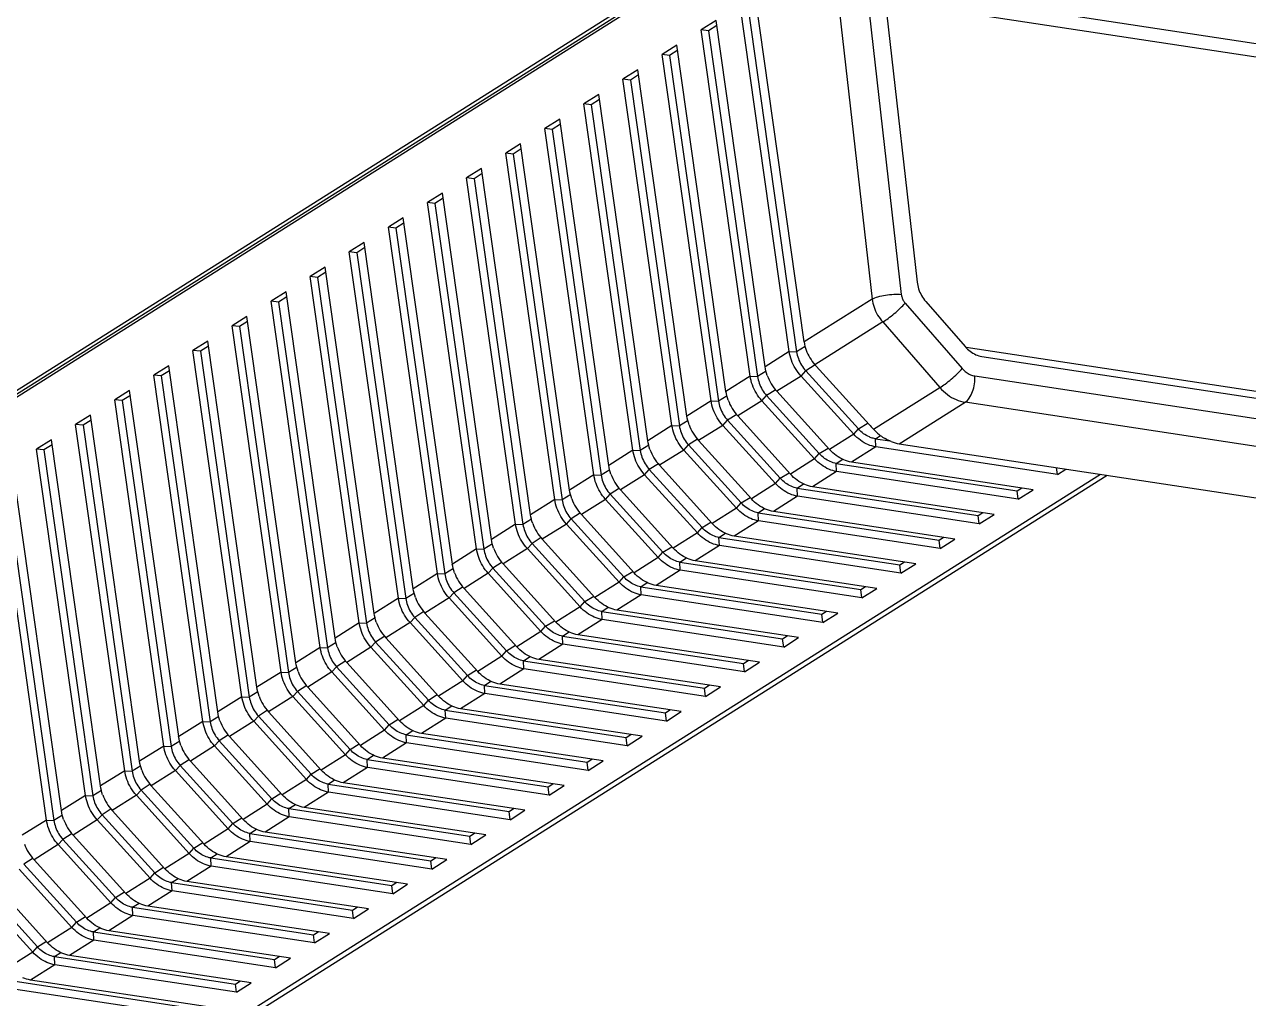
# Model space of a CAD drawing. Header units: millimetres. Extents: x 14276 to 15242, y -9916 to -8542.
# Drawn here: x 14826.6 to 14913.2, y -9671.2 to -9602.3 of the extents above; entities that cross this region are included whole.
import ezdxf

# ---------------------------------------------------------------- set-up
doc = ezdxf.new("R2010")
doc.units = ezdxf.units.MM

# ---------------------------------------------------------------- blocks, each defined once
blk = doc.blocks.new('u9')
at = {"color": 7, "linetype": 'Continuous'}
for p, q in [((-52.799, 458.685), (-143.98, 401.167)), ((-51.587, 459.072), (-143.498, 401.094)), ((-79.583, 439.503), (-66.731, 437.553)), ((-80.637, 438.838), (-67.785, 436.888)), ((-66.702, 436.978), (-79.511, 438.921)), ((-82.35, 437.758), (-83.404, 437.093)), ((-82.35, 437.758), (-82.278, 437.176)), ((-82.35, 437.758), (-69.498, 435.808)), ((-83.404, 437.093), (-70.552, 435.143)), ((-82.278, 437.176), (-82.602, 436.971)), ((-69.469, 435.232), (-82.278, 437.176)), ((-69.498, 435.808), (-67.785, 436.888)), ((-85.117, 436.013), (-86.171, 435.348)), ((-85.117, 436.013), (-85.045, 435.431)), ((-85.117, 436.013), (-72.264, 434.062)), ((-69.498, 435.808), (-69.469, 435.232)), ((-67.941, 434.912), (-66.228, 435.992)), ((-86.171, 435.348), (-73.318, 433.397)), ((-85.045, 435.431), (-85.369, 435.226)), ((-72.236, 433.487), (-85.045, 435.431)), ((-72.264, 434.062), (-70.552, 435.143)), ((-69.469, 435.232), (-69.93, 434.941)), ((-67.941, 434.912), (-68.271, 434.543)), ((-67.941, 434.912), (-64.21, 430.795)), ((-87.884, 434.267), (-88.938, 433.602)), ((-87.884, 434.267), (-75.031, 432.317)), ((-87.884, 434.267), (-87.812, 433.685)), ((-72.264, 434.062), (-72.236, 433.487)), ((-70.707, 433.166), (-68.995, 434.247)), ((-68.995, 434.247), (-65.264, 430.13)), ((-68.271, 434.543), (-68.902, 434.145)), ((-68.271, 434.543), (-64.54, 430.426)), ((-88.938, 433.602), (-76.085, 431.652)), ((-87.812, 433.685), (-88.136, 433.481)), ((-75.002, 431.742), (-87.812, 433.685)), ((-75.031, 432.317), (-73.318, 433.397)), ((-72.236, 433.487), (-72.697, 433.196)), ((-70.707, 433.166), (-71.038, 432.798)), ((-70.707, 433.166), (-66.976, 429.049)), ((-90.65, 432.522), (-91.705, 431.857)), ((-90.65, 432.522), (-77.798, 430.572)), ((-90.65, 432.522), (-90.578, 431.94)), ((-75.031, 432.317), (-75.002, 431.742)), ((-73.474, 431.421), (-71.762, 432.501)), ((-71.762, 432.501), (-68.031, 428.384)), ((-71.038, 432.798), (-71.669, 432.4)), ((-71.038, 432.798), (-67.307, 428.681)), ((-91.705, 431.857), (-78.852, 429.907)), ((-90.578, 431.94), (-90.903, 431.735)), ((-77.769, 429.996), (-90.578, 431.94)), ((-77.798, 430.572), (-76.085, 431.652)), ((-75.002, 431.742), (-75.464, 431.451)), ((-73.474, 431.421), (-73.805, 431.052)), ((-73.474, 431.421), (-69.743, 427.304)), ((-93.417, 430.777), (-94.471, 430.112)), ((-93.417, 430.777), (-80.565, 428.826)), ((-93.417, 430.777), (-93.345, 430.195)), ((-77.798, 430.572), (-77.769, 429.996)), ((-76.241, 429.676), (-74.528, 430.756)), ((-74.528, 430.756), (-70.797, 426.639)), ((-73.805, 431.052), (-74.436, 430.654)), ((-73.805, 431.052), (-70.074, 426.935)), ((-94.471, 430.112), (-81.619, 428.162)), ((-93.345, 430.195), (-93.669, 429.99)), ((-80.536, 428.251), (-93.345, 430.195)), ((-80.565, 428.826), (-78.852, 429.907)), ((-77.769, 429.996), (-78.23, 429.705)), ((-96.184, 429.031), (-97.238, 428.366)), ((-96.184, 429.031), (-96.112, 428.449)), ((-96.184, 429.031), (-83.332, 427.081)), ((-80.565, 428.826), (-80.536, 428.251)), ((-79.008, 427.93), (-77.295, 429.011)), ((-77.295, 429.011), (-73.564, 424.894)), ((-76.572, 429.307), (-77.203, 428.909)), ((-76.241, 429.676), (-76.572, 429.307)), ((-76.572, 429.307), (-72.841, 425.19)), ((-76.241, 429.676), (-72.51, 425.559)), ((-97.238, 428.366), (-84.386, 426.416)), ((-96.112, 428.449), (-96.436, 428.245)), ((-83.303, 426.506), (-96.112, 428.449)), ((-83.332, 427.081), (-81.619, 428.162)), ((-80.536, 428.251), (-80.997, 427.96)), ((-69.743, 427.304), (-68.031, 428.384)), ((-67.958, 428.27), (-67.307, 428.681)), ((-98.951, 427.286), (-100.005, 426.621)), ((-98.951, 427.286), (-86.098, 425.336)), ((-98.951, 427.286), (-98.879, 426.704)), ((-83.332, 427.081), (-83.303, 426.506)), ((-81.775, 426.185), (-80.062, 427.265)), ((-80.062, 427.265), (-76.331, 423.148)), ((-79.338, 427.562), (-79.97, 427.164)), ((-79.008, 427.93), (-79.338, 427.562)), ((-79.338, 427.562), (-75.607, 423.445)), ((-79.008, 427.93), (-75.277, 423.813)), ((-69.743, 427.304), (-70.074, 426.935)), ((-100.005, 426.621), (-87.153, 424.671)), ((-98.879, 426.704), (-99.203, 426.499)), ((-86.07, 424.76), (-98.879, 426.704)), ((-86.098, 425.336), (-84.386, 426.416)), ((-83.303, 426.506), (-83.764, 426.215)), ((-72.51, 425.559), (-70.797, 426.639)), ((-70.725, 426.525), (-70.074, 426.935)), ((-68.912, 425.565), (-67.2, 426.645)), ((-101.718, 425.541), (-102.772, 424.876)), ((-101.718, 425.541), (-88.865, 423.59)), ((-101.718, 425.541), (-101.646, 424.959)), ((-84.541, 424.44), (-82.829, 425.52)), ((-82.829, 425.52), (-79.098, 421.403)), ((-82.105, 425.816), (-82.736, 425.418)), ((-81.775, 426.185), (-82.105, 425.816)), ((-82.105, 425.816), (-78.374, 421.699)), ((-81.775, 426.185), (-78.044, 422.068)), ((-72.51, 425.559), (-72.841, 425.19)), ((-70.045, 425.213), (-69.434, 425.597)), ((-65.969, 401.121), (-69.434, 425.597)), ((-68.912, 425.565), (-69.434, 425.597)), ((-68.912, 425.565), (-65.443, 401.064)), ((-20.564, 424.795), (-124.02, 359.534)), ((-102.772, 424.876), (-89.919, 422.926)), ((-101.646, 424.959), (-101.97, 424.754)), ((-88.837, 423.015), (-101.646, 424.959)), ((-88.865, 423.59), (-87.153, 424.671)), ((-86.07, 424.76), (-86.531, 424.469)), ((-86.098, 425.336), (-86.07, 424.76)), ((-75.277, 423.813), (-73.564, 424.894)), ((-73.492, 424.779), (-72.841, 425.19)), ((-71.679, 423.82), (-69.967, 424.9)), ((-69.967, 424.9), (-66.497, 400.399)), ((-124.38, 359.122), (-20.899, 424.398)), ((-104.484, 423.795), (-105.539, 423.13)), ((-104.484, 423.795), (-91.632, 421.845)), ((-104.484, 423.795), (-104.412, 423.213)), ((-87.308, 422.694), (-85.596, 423.775)), ((-85.596, 423.775), (-81.865, 419.658)), ((-84.872, 424.071), (-85.503, 423.673)), ((-84.541, 424.44), (-84.872, 424.071)), ((-84.872, 424.071), (-81.141, 419.954)), ((-84.541, 424.44), (-80.81, 420.323)), ((-75.277, 423.813), (-75.607, 423.445)), ((-72.811, 423.467), (-72.201, 423.852)), ((-68.735, 399.376), (-72.201, 423.852)), ((-71.679, 423.82), (-72.201, 423.852)), ((-71.679, 423.82), (-68.21, 399.319)), ((-105.539, 423.13), (-92.686, 421.18)), ((-104.412, 423.213), (-104.737, 423.009)), ((-91.603, 421.27), (-104.412, 423.213)), ((-91.632, 421.845), (-89.919, 422.926)), ((-88.837, 423.015), (-89.298, 422.724)), ((-88.865, 423.59), (-88.837, 423.015)), ((-78.044, 422.068), (-76.331, 423.148)), ((-76.259, 423.034), (-75.607, 423.445)), ((-74.446, 422.074), (-72.733, 423.155)), ((-72.733, 423.155), (-69.264, 398.654)), ((-107.251, 422.05), (-108.305, 421.385)), ((-107.251, 422.05), (-94.399, 420.1)), ((-107.251, 422.05), (-107.179, 421.468)), ((-90.075, 420.949), (-88.362, 422.029)), ((-88.362, 422.029), (-84.631, 417.912)), ((-87.639, 422.326), (-88.27, 421.928)), ((-87.308, 422.694), (-87.639, 422.326)), ((-87.639, 422.326), (-83.908, 418.209)), ((-87.308, 422.694), (-83.577, 418.577)), ((-78.044, 422.068), (-78.374, 421.699)), ((-75.578, 421.722), (-74.968, 422.107)), ((-71.502, 397.63), (-74.968, 422.107)), ((-74.446, 422.074), (-74.968, 422.107)), ((-74.446, 422.074), (-70.977, 397.573)), ((-129.263, 398.934), (-280.368, 421.862)), ((-108.305, 421.385), (-95.453, 419.435)), ((-107.179, 421.468), (-107.503, 421.263)), ((-94.37, 419.524), (-107.179, 421.468)), ((-94.399, 420.1), (-92.686, 421.18)), ((-91.603, 421.27), (-92.064, 420.979)), ((-91.632, 421.845), (-91.603, 421.27)), ((-80.81, 420.323), (-79.098, 421.403)), ((-79.025, 421.289), (-78.374, 421.699)), ((-77.213, 420.329), (-75.5, 421.409)), ((-75.5, 421.409), (-72.031, 396.908)), ((-110.018, 420.305), (-111.072, 419.64)), ((-110.018, 420.305), (-97.166, 418.354)), ((-110.018, 420.305), (-109.946, 419.723)), ((-92.842, 419.204), (-91.129, 420.284)), ((-91.129, 420.284), (-87.398, 416.167)), ((-90.406, 420.58), (-91.037, 420.182)), ((-90.075, 420.949), (-90.406, 420.58)), ((-90.406, 420.58), (-86.675, 416.463)), ((-90.075, 420.949), (-86.344, 416.832)), ((-80.81, 420.323), (-81.141, 419.954)), ((-78.345, 419.977), (-77.735, 420.362)), ((-74.269, 395.885), (-77.735, 420.362)), ((-77.213, 420.329), (-77.735, 420.362)), ((-77.213, 420.329), (-73.744, 395.828)), ((-27.559, 419.906), (-120.48, 361.291)), ((-111.072, 419.64), (-98.22, 417.69)), ((-109.946, 419.723), (-110.27, 419.518)), ((-97.137, 417.779), (-109.946, 419.723)), ((-97.166, 418.354), (-95.453, 419.435)), ((-94.37, 419.524), (-94.831, 419.233)), ((-94.399, 420.1), (-94.37, 419.524)), ((-83.577, 418.577), (-81.865, 419.658)), ((-81.792, 419.543), (-81.141, 419.954)), ((-79.98, 418.584), (-78.267, 419.664)), ((-78.267, 419.664), (-74.798, 395.163)), ((-285.026, 418.924), (-133.921, 395.995)), ((-112.785, 418.559), (-113.839, 417.894)), ((-112.785, 418.559), (-99.932, 416.609)), ((-112.785, 418.559), (-112.713, 417.977)), ((-95.609, 417.458), (-93.896, 418.539)), ((-93.896, 418.539), (-90.165, 414.422)), ((-93.172, 418.835), (-93.804, 418.437)), ((-92.842, 419.204), (-93.172, 418.835)), ((-93.172, 418.835), (-89.441, 414.718)), ((-92.842, 419.204), (-89.111, 415.087)), ((-83.577, 418.577), (-83.908, 418.209)), ((-81.112, 418.231), (-80.502, 418.616)), ((-77.036, 394.14), (-80.502, 418.616)), ((-79.98, 418.584), (-80.502, 418.616)), ((-79.98, 418.584), (-76.51, 394.083)), ((-113.839, 417.894), (-100.987, 415.944)), ((-112.713, 417.977), (-113.037, 417.773)), ((-99.904, 416.034), (-112.713, 417.977)), ((-99.932, 416.609), (-98.22, 417.69)), ((-97.137, 417.779), (-97.598, 417.488)), ((-97.166, 418.354), (-97.137, 417.779)), ((-86.344, 416.832), (-84.631, 417.912)), ((-84.559, 417.798), (-83.908, 418.209)), ((-82.746, 416.838), (-81.034, 417.919)), ((-81.034, 417.919), (-77.564, 393.418)), ((-134.612, 394.14), (-285.718, 417.069)), ((-115.552, 416.814), (-116.606, 416.149)), ((-115.552, 416.814), (-102.699, 414.864)), ((-115.552, 416.814), (-115.48, 416.232)), ((-98.375, 415.713), (-96.663, 416.793)), ((-96.663, 416.793), (-92.932, 412.676)), ((-95.939, 417.09), (-96.57, 416.692)), ((-95.609, 417.458), (-95.939, 417.09)), ((-95.939, 417.09), (-92.208, 412.973)), ((-95.609, 417.458), (-91.878, 413.341)), ((-86.344, 416.832), (-86.675, 416.463)), ((-83.879, 416.486), (-83.268, 416.871)), ((-79.803, 392.394), (-83.268, 416.871)), ((-82.746, 416.838), (-83.268, 416.871)), ((-82.746, 416.838), (-79.277, 392.337)), ((-116.606, 416.149), (-103.753, 414.199)), ((-115.48, 416.232), (-115.804, 416.027)), ((-102.671, 414.288), (-115.48, 416.232)), ((-102.699, 414.864), (-100.987, 415.944)), ((-99.904, 416.034), (-100.365, 415.743)), ((-99.932, 416.609), (-99.904, 416.034)), ((-89.111, 415.087), (-87.398, 416.167)), ((-87.326, 416.053), (-86.675, 416.463)), ((-85.513, 415.093), (-83.801, 416.173)), ((-83.801, 416.173), (-80.331, 391.672)), ((-135.108, 392.755), (-284.996, 415.499)), ((-118.318, 415.069), (-119.373, 414.404)), ((-118.318, 415.069), (-105.466, 413.118)), ((-118.318, 415.069), (-118.246, 414.487)), ((-101.142, 413.968), (-99.43, 415.048)), ((-99.43, 415.048), (-95.699, 410.931)), ((-98.706, 415.344), (-99.337, 414.946)), ((-98.375, 415.713), (-98.706, 415.344)), ((-98.706, 415.344), (-94.975, 411.227)), ((-98.375, 415.713), (-94.644, 411.596)), ((-89.111, 415.087), (-89.441, 414.718)), ((-86.646, 414.741), (-86.035, 415.126)), ((-82.569, 390.649), (-86.035, 415.126)), ((-85.513, 415.093), (-86.035, 415.126)), ((-85.513, 415.093), (-82.044, 390.592)), ((-282.156, 414.615), (-134.006, 392.135)), ((-119.373, 414.404), (-106.52, 412.454)), ((-118.246, 414.487), (-118.571, 414.282)), ((-105.437, 412.543), (-118.246, 414.487)), ((-105.466, 413.118), (-103.753, 414.199)), ((-102.671, 414.288), (-103.132, 413.997)), ((-102.699, 414.864), (-102.671, 414.288)), ((-91.878, 413.341), (-90.165, 414.422)), ((-90.093, 414.307), (-89.441, 414.718)), ((-88.28, 413.348), (-86.567, 414.428)), ((-86.567, 414.428), (-83.098, 389.927)), ((-121.085, 413.323), (-122.139, 412.658)), ((-121.085, 413.323), (-108.233, 411.373)), ((-121.085, 413.323), (-121.013, 412.741)), ((-103.909, 412.222), (-102.196, 413.303)), ((-102.196, 413.303), (-98.465, 409.186)), ((-101.473, 413.599), (-102.104, 413.201)), ((-101.142, 413.968), (-101.473, 413.599)), ((-101.473, 413.599), (-97.742, 409.482)), ((-101.142, 413.968), (-97.411, 409.851)), ((-91.878, 413.341), (-92.208, 412.973)), ((-89.412, 412.995), (-88.802, 413.38)), ((-85.336, 388.904), (-88.802, 413.38)), ((-88.28, 413.348), (-88.802, 413.38)), ((-88.28, 413.348), (-84.811, 388.847)), ((-122.139, 412.658), (-109.287, 410.708)), ((-121.013, 412.741), (-121.337, 412.537)), ((-108.204, 410.798), (-121.013, 412.741)), ((-108.233, 411.373), (-106.52, 412.454)), ((-105.437, 412.543), (-105.898, 412.252)), ((-105.466, 413.118), (-105.437, 412.543)), ((-94.644, 411.596), (-92.932, 412.676)), ((-92.86, 412.562), (-92.208, 412.973)), ((-91.047, 411.602), (-89.334, 412.683)), ((-89.334, 412.683), (-85.865, 388.182)), ((-123.852, 411.578), (-124.906, 410.913)), ((-123.852, 411.578), (-111, 409.628)), ((-123.852, 411.578), (-123.78, 410.996)), ((-106.676, 410.477), (-104.963, 411.557)), ((-104.963, 411.557), (-101.232, 407.44)), ((-104.24, 411.854), (-104.871, 411.456)), ((-103.909, 412.222), (-104.24, 411.854)), ((-104.24, 411.854), (-100.509, 407.737)), ((-103.909, 412.222), (-100.178, 408.105)), ((-94.644, 411.596), (-94.975, 411.227)), ((-92.179, 411.25), (-91.569, 411.635)), ((-88.103, 387.158), (-91.569, 411.635)), ((-91.047, 411.602), (-91.569, 411.635)), ((-91.047, 411.602), (-87.578, 387.101)), ((-124.906, 410.913), (-112.054, 408.963)), ((-123.78, 410.996), (-124.104, 410.791)), ((-110.971, 409.052), (-123.78, 410.996)), ((-111, 409.628), (-109.287, 410.708)), ((-108.204, 410.798), (-108.665, 410.507)), ((-108.233, 411.373), (-108.204, 410.798)), ((-97.411, 409.851), (-95.699, 410.931)), ((-95.626, 410.817), (-94.975, 411.227)), ((-93.814, 409.857), (-92.101, 410.937)), ((-92.101, 410.937), (-88.632, 386.436)), ((-126.619, 409.833), (-127.673, 409.168)), ((-126.619, 409.833), (-113.766, 407.883)), ((-126.619, 409.833), (-126.547, 409.251)), ((-109.443, 408.732), (-107.73, 409.812)), ((-107.73, 409.812), (-103.999, 405.695)), ((-107.007, 410.108), (-107.638, 409.71)), ((-106.676, 410.477), (-107.007, 410.108)), ((-107.007, 410.108), (-103.276, 405.991)), ((-106.676, 410.477), (-102.945, 406.36)), ((-97.411, 409.851), (-97.742, 409.482)), ((-94.946, 409.505), (-94.336, 409.89)), ((-90.87, 385.413), (-94.336, 409.89)), ((-93.814, 409.857), (-94.336, 409.89)), ((-93.814, 409.857), (-90.344, 385.356)), ((-127.673, 409.168), (-114.821, 407.218)), ((-126.547, 409.251), (-126.871, 409.046)), ((-113.738, 407.307), (-126.547, 409.251)), ((-113.766, 407.883), (-112.054, 408.963)), ((-110.971, 409.052), (-111.432, 408.761)), ((-111, 409.628), (-110.971, 409.052)), ((-100.178, 408.105), (-98.465, 409.186)), ((-98.393, 409.071), (-97.742, 409.482)), ((-96.58, 408.112), (-94.868, 409.192)), ((-94.868, 409.192), (-91.398, 384.691)), ((-129.386, 408.087), (-130.44, 407.422)), ((-129.386, 408.087), (-116.533, 406.137)), ((-129.386, 408.087), (-129.314, 407.505)), ((-112.209, 406.986), (-110.497, 408.067)), ((-110.497, 408.067), (-106.766, 403.95)), ((-109.773, 408.363), (-110.404, 407.965)), ((-109.443, 408.732), (-109.773, 408.363)), ((-109.773, 408.363), (-106.042, 404.246)), ((-109.443, 408.732), (-105.712, 404.615)), ((-100.178, 408.105), (-100.509, 407.737)), ((-97.713, 407.759), (-97.102, 408.144)), ((-93.637, 383.668), (-97.102, 408.144)), ((-96.581, 408.112), (-97.102, 408.144)), ((-96.58, 408.112), (-93.111, 383.611)), ((-130.44, 407.422), (-117.587, 405.472)), ((-129.314, 407.505), (-129.638, 407.301)), ((-116.505, 405.562), (-129.314, 407.505)), ((-116.533, 406.137), (-114.821, 407.218)), ((-113.738, 407.307), (-114.199, 407.016)), ((-113.766, 407.883), (-113.738, 407.307)), ((-102.945, 406.36), (-101.232, 407.44)), ((-101.16, 407.326), (-100.509, 407.737)), ((-99.347, 406.366), (-97.635, 407.447)), ((-97.635, 407.447), (-94.165, 382.946)), ((-132.153, 406.342), (-133.207, 405.677)), ((-132.153, 406.342), (-119.3, 404.392)), ((-132.153, 406.342), (-132.08, 405.76)), ((-114.976, 405.241), (-113.264, 406.321)), ((-113.264, 406.321), (-109.533, 402.204)), ((-112.54, 406.618), (-113.171, 406.22)), ((-112.209, 406.986), (-112.54, 406.618)), ((-112.54, 406.618), (-108.809, 402.501)), ((-112.209, 406.986), (-108.478, 402.869)), ((-102.945, 406.36), (-103.276, 405.991)), ((-100.48, 406.014), (-99.869, 406.399)), ((-96.403, 381.922), (-99.869, 406.399)), ((-99.347, 406.366), (-99.869, 406.399)), ((-99.347, 406.366), (-95.878, 381.865)), ((-133.207, 405.677), (-120.354, 403.727)), ((-132.08, 405.76), (-132.405, 405.555)), ((-119.271, 403.816), (-132.08, 405.76)), ((-119.3, 404.392), (-117.587, 405.472)), ((-116.505, 405.562), (-116.966, 405.271)), ((-116.533, 406.137), (-116.505, 405.562)), ((-105.712, 404.615), (-103.999, 405.695)), ((-103.927, 405.581), (-103.276, 405.991)), ((-102.114, 404.621), (-100.401, 405.701)), ((-100.401, 405.701), (-96.932, 381.2)), ((-134.919, 404.597), (-135.973, 403.932)), ((-134.919, 404.597), (-122.067, 402.647)), ((-134.919, 404.597), (-134.847, 404.015)), ((-117.743, 403.496), (-116.03, 404.576)), ((-116.03, 404.576), (-112.299, 400.459)), ((-115.307, 404.872), (-115.938, 404.474)), ((-114.976, 405.241), (-115.307, 404.872)), ((-115.307, 404.872), (-111.576, 400.755)), ((-114.976, 405.241), (-111.245, 401.124)), ((-105.712, 404.615), (-106.042, 404.246)), ((-103.246, 404.269), (-102.636, 404.654)), ((-99.17, 380.177), (-102.636, 404.654)), ((-102.114, 404.621), (-102.636, 404.654)), ((-102.114, 404.621), (-98.645, 380.12)), ((-135.973, 403.932), (-123.121, 401.982)), ((-134.847, 404.015), (-135.172, 403.81)), ((-122.038, 402.071), (-134.847, 404.015)), ((-122.067, 402.647), (-120.354, 403.727)), ((-119.271, 403.816), (-119.733, 403.525)), ((-119.3, 404.392), (-119.271, 403.816)), ((-108.478, 402.869), (-106.766, 403.95)), ((-106.694, 403.835), (-106.042, 404.246)), ((-104.881, 402.876), (-103.168, 403.956)), ((-103.168, 403.956), (-99.699, 379.455)), ((-137.686, 402.851), (-138.74, 402.186)), ((-137.686, 402.851), (-124.834, 400.901)), ((-137.686, 402.851), (-137.614, 402.269)), ((-120.51, 401.75), (-118.797, 402.831)), ((-118.797, 402.831), (-115.066, 398.714)), ((-118.074, 403.127), (-118.705, 402.729)), ((-117.743, 403.496), (-118.074, 403.127)), ((-118.074, 403.127), (-114.343, 399.01)), ((-117.743, 403.496), (-114.012, 399.379)), ((-108.478, 402.869), (-108.809, 402.501)), ((-106.013, 402.523), (-105.403, 402.908)), ((-101.937, 378.432), (-105.403, 402.908)), ((-104.881, 402.876), (-105.403, 402.908)), ((-104.881, 402.876), (-101.412, 378.375)), ((-138.74, 402.186), (-125.888, 400.236)), ((-137.614, 402.269), (-137.938, 402.065)), ((-124.805, 400.326), (-137.614, 402.269)), ((-124.834, 400.901), (-123.121, 401.982)), ((-122.038, 402.071), (-122.499, 401.78)), ((-122.067, 402.647), (-122.038, 402.071)), ((-111.245, 401.124), (-109.533, 402.204)), ((-109.46, 402.09), (-108.809, 402.501)), ((-107.648, 401.13), (-105.935, 402.211)), ((-105.935, 402.211), (-102.466, 377.71)), ((-140.453, 401.106), (-141.059, 400.724)), ((-140.453, 401.106), (-127.6, 399.156)), ((-140.453, 401.106), (-140.393, 400.623)), ((-120.841, 401.382), (-121.472, 400.984)), ((-120.51, 401.75), (-120.841, 401.382)), ((-120.841, 401.382), (-117.11, 397.265)), ((-120.51, 401.75), (-116.779, 397.633)), ((-111.245, 401.124), (-111.576, 400.755)), ((-108.78, 400.778), (-108.17, 401.163)), ((-104.704, 376.686), (-108.17, 401.163)), ((-107.648, 401.13), (-108.17, 401.163)), ((-107.648, 401.13), (-104.178, 376.629)), ((-127.6, 399.156), (-125.888, 400.236)), ((-124.805, 400.326), (-125.266, 400.035)), ((-124.834, 400.901), (-124.805, 400.326)), ((-123.277, 400.005), (-121.564, 401.085)), ((-121.564, 401.085), (-117.833, 396.968)), ((-114.012, 399.379), (-112.299, 400.459)), ((-112.227, 400.345), (-111.576, 400.755)), ((-110.415, 399.385), (-108.702, 400.465)), ((-108.702, 400.465), (-105.233, 375.964)), ((-123.607, 399.636), (-124.239, 399.238)), ((-123.277, 400.005), (-123.607, 399.636)), ((-123.607, 399.636), (-119.876, 395.519)), ((-123.277, 400.005), (-119.546, 395.888)), ((-114.012, 399.379), (-114.343, 399.01)), ((-111.547, 399.033), (-110.937, 399.418)), ((-107.471, 374.941), (-110.937, 399.418)), ((-110.415, 399.385), (-110.937, 399.418)), ((-110.415, 399.385), (-106.945, 374.884)), ((-69.315, 399.01), (-68.735, 399.376)), ((-68.735, 399.376), (-68.21, 399.319)), ((-129.263, 398.934), (-133.921, 395.995)), ((-127.572, 398.58), (-128.607, 398.737)), ((-127.572, 398.58), (-127.939, 398.349)), ((-127.6, 399.156), (-127.572, 398.58)), ((-126.044, 398.26), (-124.331, 399.34)), ((-124.331, 399.34), (-120.6, 395.223)), ((-116.779, 397.633), (-115.066, 398.714)), ((-114.994, 398.599), (-114.343, 399.01)), ((-113.181, 397.64), (-111.469, 398.72)), ((-111.469, 398.72), (-107.999, 374.219)), ((-69.264, 398.654), (-68.21, 399.319)), ((-127.446, 397.912), (-132.134, 394.955)), ((-126.374, 397.891), (-127.06, 397.459)), ((-126.044, 398.26), (-126.374, 397.891)), ((-126.374, 397.891), (-122.643, 393.774)), ((-126.044, 398.26), (-122.313, 394.143)), ((-116.779, 397.633), (-117.11, 397.265)), ((-114.314, 397.287), (-113.703, 397.672)), ((-110.237, 373.196), (-113.703, 397.672)), ((-113.181, 397.64), (-113.703, 397.672)), ((-113.181, 397.64), (-109.712, 373.139)), ((-72.081, 397.265), (-71.502, 397.63)), ((-71.502, 397.63), (-70.977, 397.573)), ((-127.125, 397.562), (-123.394, 393.445)), ((-119.546, 395.888), (-117.833, 396.968)), ((-117.761, 396.854), (-117.11, 397.265)), ((-115.948, 395.894), (-114.235, 396.975)), ((-114.235, 396.975), (-110.766, 372.474)), ((-72.031, 396.908), (-70.977, 397.573)), ((-117.08, 395.542), (-116.47, 395.927)), ((-113.004, 371.45), (-116.47, 395.927)), ((-115.948, 395.894), (-116.47, 395.927)), ((-115.948, 395.894), (-112.479, 371.393)), ((-122.313, 394.143), (-120.6, 395.223)), ((-120.528, 395.109), (-119.876, 395.519)), ((-119.546, 395.888), (-119.876, 395.519)), ((-118.715, 394.149), (-117.002, 395.229)), ((-117.002, 395.229), (-113.533, 370.728)), ((-74.848, 395.52), (-74.269, 395.885)), ((-74.798, 395.163), (-73.744, 395.828)), ((-74.269, 395.885), (-73.744, 395.828)), ((-128.094, 390.316), (-132.134, 394.955)), ((-119.847, 393.797), (-119.237, 394.182)), ((-115.771, 369.705), (-119.237, 394.182)), ((-118.715, 394.149), (-119.237, 394.182)), ((-129.684, 388.978), (-133.724, 393.617)), ((-128.094, 390.316), (-123.3, 393.34)), ((-123.394, 393.445), (-123.347, 393.393)), ((-123.347, 393.393), (-123.3, 393.34)), ((-123.309, 393.354), (-122.643, 393.774)), ((-122.313, 394.143), (-122.643, 393.774)), ((-121.482, 392.404), (-119.769, 393.484)), ((-119.769, 393.484), (-116.3, 368.983)), ((-118.715, 394.149), (-115.246, 369.648)), ((-77.615, 393.774), (-77.036, 394.14)), ((-77.564, 393.418), (-76.51, 394.083)), ((-77.036, 394.14), (-76.51, 394.083)), ((-122.615, 392.051), (-122.004, 392.436)), ((-118.538, 367.96), (-122.004, 392.436)), ((-121.482, 392.404), (-122.004, 392.436)), ((-131.138, 388.86), (-133.923, 392.057)), ((-127.341, 388.701), (-122.535, 391.733)), ((-122.535, 391.733), (-119.067, 367.238)), ((-121.482, 392.404), (-118.012, 367.903)), ((-80.382, 392.029), (-79.803, 392.394)), ((-80.331, 391.672), (-79.277, 392.337)), ((-79.803, 392.394), (-79.277, 392.337)), ((-128.636, 367.635), (-276.722, 390.106)), ((-83.149, 390.284), (-82.569, 390.649)), ((-83.098, 389.927), (-82.044, 390.592)), ((-82.569, 390.649), (-82.044, 390.592)), ((-130.032, 366.884), (-278.118, 389.355)), ((-126.089, 359.199), (-129.411, 388.366)), ((-124.02, 359.534), (-127.341, 388.701)), ((-85.915, 388.538), (-85.336, 388.904)), ((-85.865, 388.182), (-84.811, 388.847)), ((-85.336, 388.904), (-84.811, 388.847)), ((-127.329, 359.387), (-130.531, 387.499)), ((-88.682, 386.793), (-88.103, 387.158)), ((-88.632, 386.436), (-87.578, 387.101)), ((-88.103, 387.158), (-87.578, 387.101)), ((-91.449, 385.048), (-90.87, 385.413)), ((-91.398, 384.691), (-90.344, 385.356)), ((-90.87, 385.413), (-90.344, 385.356)), ((-94.216, 383.302), (-93.637, 383.668)), ((-94.165, 382.946), (-93.111, 383.611)), ((-93.637, 383.668), (-93.111, 383.611)), ((-96.983, 381.557), (-96.403, 381.922)), ((-96.932, 381.2), (-95.878, 381.865)), ((-96.403, 381.922), (-95.878, 381.865)), ((-99.749, 379.812), (-99.17, 380.177)), ((-99.699, 379.455), (-98.645, 380.12)), ((-99.17, 380.177), (-98.645, 380.12)), ((-102.516, 378.066), (-101.937, 378.432)), ((-102.466, 377.71), (-101.412, 378.375)), ((-101.937, 378.432), (-101.412, 378.375)), ((-105.283, 376.321), (-104.704, 376.686)), ((-105.233, 375.964), (-104.178, 376.629)), ((-104.704, 376.686), (-104.178, 376.629)), ((-108.05, 374.576), (-107.471, 374.941)), ((-107.999, 374.219), (-106.945, 374.884)), ((-107.471, 374.941), (-106.945, 374.884)), ((-110.817, 372.83), (-110.237, 373.196)), ((-110.766, 372.474), (-109.712, 373.139)), ((-110.237, 373.196), (-109.712, 373.139)), ((-113.583, 371.085), (-113.004, 371.45)), ((-113.533, 370.728), (-112.479, 371.393)), ((-113.004, 371.45), (-112.479, 371.393)), ((-116.35, 369.34), (-115.771, 369.705)), ((-116.3, 368.983), (-115.246, 369.648)), ((-115.771, 369.705), (-115.246, 369.648))]:
    blk.add_line(p, q, dxfattribs=at)
for centre, radius, start, end in [((-70.56, 426.096), 3.411, 31.06331, 42.14232), ((-70.523, 426.113), 3.371, 19.95548, 31.13446), ((-73.327, 424.35), 3.411, 31.06331, 42.14232), ((-73.29, 424.368), 3.371, 19.95548, 31.13446), ((-76.093, 422.605), 3.411, 31.06331, 42.14232), ((-76.057, 422.622), 3.371, 19.95548, 31.13446), ((-78.86, 420.86), 3.411, 31.06331, 42.14232), ((-78.824, 420.877), 3.371, 19.95548, 31.13446), ((-81.627, 419.114), 3.411, 31.06331, 42.14232), ((-81.59, 419.132), 3.371, 19.95548, 31.13446), ((-84.394, 417.369), 3.411, 31.06331, 42.14232), ((-84.357, 417.386), 3.371, 19.95548, 31.13446), ((-87.161, 415.624), 3.411, 31.06331, 42.14232), ((-87.124, 415.641), 3.371, 19.95548, 31.13446), ((-89.927, 413.878), 3.411, 31.06331, 42.14232), ((-89.891, 413.896), 3.371, 19.95548, 31.13446), ((-92.694, 412.133), 3.411, 31.06331, 42.14232), ((-92.658, 412.15), 3.371, 19.95548, 31.13446), ((-95.461, 410.388), 3.411, 31.06331, 42.14232), ((-95.424, 410.405), 3.371, 19.95548, 31.13446), ((-98.228, 408.642), 3.411, 31.06331, 42.14232), ((-98.191, 408.66), 3.371, 19.95548, 31.13446), ((-100.995, 406.897), 3.411, 31.06331, 42.14232), ((-100.958, 406.914), 3.371, 19.95548, 31.13446), ((-103.761, 405.152), 3.411, 31.06331, 42.14232), ((-103.725, 405.169), 3.371, 19.95548, 31.13446), ((-106.528, 403.406), 3.411, 31.06331, 42.14232), ((-106.492, 403.424), 3.371, 19.95548, 31.13446), ((-109.295, 401.661), 3.411, 31.06331, 42.14232), ((-109.258, 401.678), 3.371, 19.95548, 31.13446), ((-112.062, 399.916), 3.411, 31.06331, 42.14232), ((-112.025, 399.933), 3.371, 19.95548, 31.13446), ((-114.829, 398.17), 3.411, 31.06331, 42.14232), ((-114.792, 398.188), 3.371, 19.95548, 31.13446), ((-129.898, 395.76), 3.253, 58.01504, 59.91531), ((-129.997, 395.607), 3.435, 50.94538, 57.97177), ((-117.596, 396.425), 3.411, 31.06331, 42.14232), ((-130.166, 395.398), 3.704, 42.75061, 50.94738), ((-160.381, 367.421), 44.883, 42.18654, 42.79375), ((-117.559, 396.442), 3.371, 19.95548, 31.13446), ((-120.362, 394.68), 3.411, 31.06331, 42.14232), ((-120.326, 394.697), 3.371, 19.95548, 31.13446), ((-123.129, 392.934), 3.411, 31.06331, 42.14232), ((-123.092, 392.952), 3.371, 19.95548, 31.13446)]:
    blk.add_arc(centre, radius, start, end, dxfattribs=at)
blk.add_ellipse((-128.829, 396.239), major_axis=(-1.851, 2.37), ratio=0.721455, start_param=-0.875395, end_param=-0.65182, dxfattribs=at)
for points, start_tangent, end_tangent in [([(-67.785, 436.888), (-67.235, 436.728)], (0.988683, -0.150022), (0.918584, -0.395226)), ([(-69.498, 435.808), (-68.948, 435.648), (-68.417, 435.343), (-67.941, 434.912)], (0.988683, -0.150022), (0.671517, -0.74099)), ([(-70.552, 435.143), (-70.002, 434.983)], (0.988683, -0.150022), (0.918584, -0.395226)), ([(-70.002, 434.983), (-69.472, 434.678)], (0.918584, -0.395226), (0.807271, -0.590182)), ([(-69.469, 435.232), (-69.046, 435.109), (-68.638, 434.874), (-68.271, 434.543)], (0.988683, -0.150022), (0.671517, -0.74099)), ([(-72.264, 434.062), (-71.715, 433.902), (-71.184, 433.597), (-70.707, 433.166)], (0.988683, -0.150022), (0.671517, -0.74099)), ([(-69.472, 434.678), (-68.995, 434.247)], (0.807271, -0.590182), (0.671517, -0.74099)), ([(-73.318, 433.397), (-72.769, 433.238)], (0.988683, -0.150022), (0.918584, -0.395226)), ([(-72.769, 433.238), (-72.238, 432.932)], (0.918584, -0.395226), (0.807271, -0.590182)), ([(-72.236, 433.487), (-71.813, 433.364), (-71.405, 433.129), (-71.038, 432.798)], (0.988683, -0.150022), (0.671517, -0.74099)), ([(-75.031, 432.317), (-74.481, 432.157), (-73.951, 431.852), (-73.474, 431.421)], (0.988683, -0.150022), (0.671517, -0.74099)), ([(-72.238, 432.932), (-71.762, 432.501)], (0.807271, -0.590182), (0.671517, -0.74099)), ([(-76.085, 431.652), (-75.536, 431.492)], (0.988683, -0.150022), (0.918584, -0.395226)), ([(-75.536, 431.492), (-75.005, 431.187)], (0.918584, -0.395226), (0.807271, -0.590182)), ([(-75.002, 431.742), (-74.58, 431.619), (-74.172, 431.384), (-73.805, 431.052)], (0.988683, -0.150022), (0.671517, -0.74099)), ([(-77.798, 430.572), (-77.248, 430.412), (-76.718, 430.107), (-76.241, 429.676)], (0.988683, -0.150022), (0.671517, -0.74099)), ([(-75.005, 431.187), (-74.528, 430.756)], (0.807271, -0.590182), (0.671517, -0.74099)), ([(-78.852, 429.907), (-78.302, 429.747)], (0.988683, -0.150022), (0.918584, -0.395226)), ([(-78.302, 429.747), (-77.772, 429.442)], (0.918584, -0.395226), (0.807271, -0.590182)), ([(-77.769, 429.996), (-77.346, 429.873), (-76.938, 429.638), (-76.572, 429.307)], (0.988683, -0.150022), (0.671517, -0.74099)), ([(-80.565, 428.826), (-80.015, 428.666), (-79.485, 428.361), (-79.008, 427.93)], (0.988683, -0.150022), (0.671517, -0.74099)), ([(-77.772, 429.442), (-77.295, 429.011)], (0.807271, -0.590182), (0.671517, -0.74099)), ([(-81.619, 428.162), (-81.069, 428.002)], (0.988683, -0.150022), (0.918584, -0.395226)), ([(-81.069, 428.002), (-80.539, 427.696)], (0.918584, -0.395226), (0.807271, -0.590182)), ([(-80.536, 428.251), (-80.113, 428.128), (-79.705, 427.893), (-79.338, 427.562)], (0.988683, -0.150022), (0.671517, -0.74099)), ([(-83.332, 427.081), (-82.782, 426.921), (-82.251, 426.616), (-81.775, 426.185)], (0.988683, -0.150022), (0.671517, -0.74099)), ([(-80.539, 427.696), (-80.062, 427.265)], (0.807271, -0.590182), (0.671517, -0.74099)), ([(-69.743, 427.304), (-69.35, 426.775), (-69.067, 426.183), (-68.912, 425.565)], (0.671517, -0.74099), (0.1402, -0.990123)), ([(-84.386, 426.416), (-83.836, 426.256)], (0.988683, -0.150022), (0.918584, -0.395226)), ([(-83.836, 426.256), (-83.306, 425.951)], (0.918584, -0.395226), (0.807271, -0.590182)), ([(-83.303, 426.506), (-82.88, 426.383), (-82.472, 426.148), (-82.105, 425.816)], (0.988683, -0.150022), (0.671517, -0.74099)), ([(-69.434, 425.597), (-69.554, 426.073), (-69.772, 426.529), (-70.074, 426.935)], (-0.1402, 0.990123), (-0.671517, 0.74099)), ([(-83.306, 425.951), (-82.829, 425.52)], (0.807271, -0.590182), (0.671517, -0.74099)), ([(-72.51, 425.559), (-72.117, 425.03), (-71.834, 424.438), (-71.679, 423.82)], (0.671517, -0.74099), (0.1402, -0.990123)), ([(-70.121, 425.518), (-69.966, 424.9)], (0.340493, -0.940247), (0.1402, -0.990123)), ([(-87.153, 424.671), (-86.603, 424.511)], (0.988683, -0.150022), (0.918584, -0.395226)), ([(-86.603, 424.511), (-86.072, 424.206)], (0.918584, -0.395226), (0.807271, -0.590182)), ([(-86.098, 425.336), (-85.549, 425.176), (-85.018, 424.871), (-84.541, 424.44)], (0.988683, -0.150022), (0.671517, -0.74099)), ([(-86.07, 424.76), (-85.647, 424.637), (-85.239, 424.402), (-84.872, 424.071)], (0.988683, -0.150022), (0.671517, -0.74099)), ([(-72.201, 423.852), (-72.321, 424.328), (-72.539, 424.783), (-72.841, 425.19)], (-0.1402, 0.990123), (-0.671517, 0.74099)), ([(-86.072, 424.206), (-85.596, 423.775)], (0.807271, -0.590182), (0.671517, -0.74099)), ([(-75.277, 423.813), (-74.884, 423.285), (-74.601, 422.692), (-74.446, 422.074)], (0.671517, -0.74099), (0.1402, -0.990123)), ([(-72.888, 423.773), (-72.733, 423.155)], (0.340493, -0.940247), (0.1402, -0.990123)), ([(-89.919, 422.926), (-89.37, 422.766)], (0.988683, -0.150022), (0.918584, -0.395226)), ([(-89.37, 422.766), (-88.839, 422.46)], (0.918584, -0.395226), (0.807271, -0.590182)), ([(-88.865, 423.59), (-88.315, 423.431), (-87.785, 423.125), (-87.308, 422.694)], (0.988683, -0.150022), (0.671517, -0.74099)), ([(-88.837, 423.015), (-88.414, 422.892), (-88.006, 422.657), (-87.639, 422.326)], (0.988683, -0.150022), (0.671517, -0.74099)), ([(-74.968, 422.107), (-75.088, 422.582), (-75.305, 423.038), (-75.607, 423.445)], (-0.1402, 0.990123), (-0.671517, 0.74099)), ([(-88.839, 422.46), (-88.362, 422.029)], (0.807271, -0.590182), (0.671517, -0.74099)), ([(-78.044, 422.068), (-77.651, 421.539), (-77.368, 420.947), (-77.212, 420.329)], (0.671517, -0.74099), (0.1402, -0.990123)), ([(-75.655, 422.027), (-75.5, 421.409)], (0.340493, -0.940247), (0.1402, -0.990123)), ([(-92.686, 421.18), (-92.136, 421.02)], (0.988683, -0.150022), (0.918584, -0.395226)), ([(-92.136, 421.02), (-91.606, 420.715)], (0.918584, -0.395226), (0.807271, -0.590182)), ([(-91.632, 421.845), (-91.082, 421.685), (-90.552, 421.38), (-90.075, 420.949)], (0.988683, -0.150022), (0.671517, -0.74099)), ([(-91.603, 421.27), (-91.18, 421.147), (-90.773, 420.912), (-90.406, 420.58)], (0.988683, -0.150022), (0.671517, -0.74099)), ([(-77.735, 420.362), (-77.854, 420.837), (-78.072, 421.293), (-78.374, 421.699)], (-0.1402, 0.990123), (-0.671517, 0.74099)), ([(-91.606, 420.715), (-91.129, 420.284)], (0.807271, -0.590182), (0.671517, -0.74099)), ([(-80.81, 420.323), (-80.418, 419.794), (-80.135, 419.202), (-79.979, 418.584)], (0.671517, -0.74099), (0.1402, -0.990123)), ([(-78.422, 420.282), (-78.266, 419.664)], (0.340493, -0.940247), (0.1402, -0.990123)), ([(-95.453, 419.435), (-94.903, 419.275)], (0.988683, -0.150022), (0.918584, -0.395226)), ([(-94.399, 420.1), (-93.849, 419.94), (-93.319, 419.635), (-92.842, 419.204)], (0.988683, -0.150022), (0.671517, -0.74099)), ([(-94.37, 419.524), (-93.947, 419.401), (-93.539, 419.166), (-93.172, 418.835)], (0.988683, -0.150022), (0.671517, -0.74099)), ([(-80.502, 418.616), (-80.621, 419.092), (-80.839, 419.547), (-81.141, 419.954)], (-0.1402, 0.990123), (-0.671517, 0.74099)), ([(-94.903, 419.275), (-94.373, 418.97)], (0.918584, -0.395226), (0.807271, -0.590182)), ([(-94.373, 418.97), (-93.896, 418.539)], (0.807271, -0.590182), (0.671517, -0.74099)), ([(-83.577, 418.577), (-83.185, 418.049), (-82.901, 417.456), (-82.746, 416.838)], (0.671517, -0.74099), (0.1402, -0.990123)), ([(-81.189, 418.537), (-81.033, 417.919)], (0.340493, -0.940247), (0.1402, -0.990123)), ([(-98.22, 417.69), (-97.67, 417.53)], (0.988683, -0.150022), (0.918584, -0.395226)), ([(-97.166, 418.354), (-96.616, 418.195), (-96.086, 417.889), (-95.609, 417.458)], (0.988683, -0.150022), (0.671517, -0.74099)), ([(-97.137, 417.779), (-96.714, 417.656), (-96.306, 417.421), (-95.939, 417.09)], (0.988683, -0.150022), (0.671517, -0.74099)), ([(-83.268, 416.871), (-83.388, 417.346), (-83.606, 417.802), (-83.908, 418.209)], (-0.1402, 0.990123), (-0.671517, 0.74099)), ([(-97.67, 417.53), (-97.14, 417.224)], (0.918584, -0.395226), (0.807271, -0.590182)), ([(-97.14, 417.224), (-96.663, 416.793)], (0.807271, -0.590182), (0.671517, -0.74099)), ([(-86.344, 416.832), (-85.951, 416.303), (-85.668, 415.711), (-85.513, 415.093)], (0.671517, -0.74099), (0.1402, -0.990123)), ([(-83.956, 416.791), (-83.8, 416.173)], (0.340493, -0.940247), (0.1402, -0.990123)), ([(-100.987, 415.944), (-100.437, 415.784)], (0.988683, -0.150022), (0.918584, -0.395226)), ([(-99.932, 416.609), (-99.383, 416.449), (-98.852, 416.144), (-98.375, 415.713)], (0.988683, -0.150022), (0.671517, -0.74099)), ([(-99.904, 416.034), (-99.481, 415.911), (-99.073, 415.676), (-98.706, 415.344)], (0.988683, -0.150022), (0.671517, -0.74099)), ([(-86.035, 415.126), (-86.155, 415.601), (-86.373, 416.057), (-86.675, 416.463)], (-0.1402, 0.990123), (-0.671517, 0.74099)), ([(-100.437, 415.784), (-99.906, 415.479)], (0.918584, -0.395226), (0.807271, -0.590182)), ([(-99.906, 415.479), (-99.43, 415.048)], (0.807271, -0.590182), (0.671517, -0.74099)), ([(-89.111, 415.087), (-88.718, 414.558), (-88.435, 413.966), (-88.28, 413.348)], (0.671517, -0.74099), (0.1402, -0.990123)), ([(-86.722, 415.046), (-86.567, 414.428)], (0.340493, -0.940247), (0.1402, -0.990123)), ([(-103.753, 414.199), (-103.204, 414.039)], (0.988683, -0.150022), (0.918584, -0.395226)), ([(-102.699, 414.864), (-102.15, 414.704), (-101.619, 414.399), (-101.142, 413.968)], (0.988683, -0.150022), (0.671517, -0.74099)), ([(-102.671, 414.288), (-102.248, 414.165), (-101.84, 413.93), (-101.473, 413.599)], (0.988683, -0.150022), (0.671517, -0.74099)), ([(-88.802, 413.38), (-88.922, 413.856), (-89.139, 414.311), (-89.441, 414.718)], (-0.1402, 0.990123), (-0.671517, 0.74099)), ([(-103.204, 414.039), (-102.673, 413.734)], (0.918584, -0.395226), (0.807271, -0.590182)), ([(-102.673, 413.734), (-102.196, 413.303)], (0.807271, -0.590182), (0.671517, -0.74099)), ([(-91.878, 413.341), (-91.485, 412.813), (-91.202, 412.22), (-91.046, 411.602)], (0.671517, -0.74099), (0.1402, -0.990123)), ([(-89.489, 413.301), (-89.334, 412.683)], (0.340493, -0.940247), (0.1402, -0.990123)), ([(-106.52, 412.454), (-105.97, 412.294)], (0.988683, -0.150022), (0.918584, -0.395226)), ([(-105.466, 413.118), (-104.916, 412.959), (-104.386, 412.653), (-103.909, 412.222)], (0.988683, -0.150022), (0.671517, -0.74099)), ([(-105.437, 412.543), (-105.015, 412.42), (-104.607, 412.185), (-104.24, 411.854)], (0.988683, -0.150022), (0.671517, -0.74099)), ([(-91.569, 411.635), (-91.688, 412.11), (-91.906, 412.566), (-92.208, 412.973)], (-0.1402, 0.990123), (-0.671517, 0.74099)), ([(-105.97, 412.294), (-105.44, 411.988)], (0.918584, -0.395226), (0.807271, -0.590182)), ([(-105.44, 411.988), (-104.963, 411.557)], (0.807271, -0.590182), (0.671517, -0.74099)), ([(-94.644, 411.596), (-94.252, 411.067), (-93.969, 410.475), (-93.813, 409.857)], (0.671517, -0.74099), (0.1402, -0.990123)), ([(-92.256, 411.555), (-92.101, 410.937)], (0.340493, -0.940247), (0.1402, -0.990123)), ([(-109.287, 410.708), (-108.737, 410.548)], (0.988683, -0.150022), (0.918584, -0.395226)), ([(-108.233, 411.373), (-107.683, 411.213), (-107.153, 410.908), (-106.676, 410.477)], (0.988683, -0.150022), (0.671517, -0.74099)), ([(-108.204, 410.798), (-107.781, 410.675), (-107.373, 410.44), (-107.007, 410.108)], (0.988683, -0.150022), (0.671517, -0.74099)), ([(-94.336, 409.89), (-94.455, 410.365), (-94.673, 410.821), (-94.975, 411.227)], (-0.1402, 0.990123), (-0.671517, 0.74099)), ([(-108.737, 410.548), (-108.207, 410.243)], (0.918584, -0.395226), (0.807271, -0.590182)), ([(-108.207, 410.243), (-107.73, 409.812)], (0.807271, -0.590182), (0.671517, -0.74099)), ([(-97.411, 409.851), (-97.019, 409.322), (-96.735, 408.73), (-96.58, 408.112)], (0.671517, -0.74099), (0.1402, -0.990123)), ([(-95.023, 409.81), (-94.867, 409.192)], (0.340493, -0.940247), (0.1402, -0.990123)), ([(-112.054, 408.963), (-111.504, 408.803)], (0.988683, -0.150022), (0.918584, -0.395226)), ([(-111, 409.628), (-110.45, 409.468), (-109.92, 409.163), (-109.443, 408.732)], (0.988683, -0.150022), (0.671517, -0.74099)), ([(-110.971, 409.052), (-110.548, 408.929), (-110.14, 408.694), (-109.773, 408.363)], (0.988683, -0.150022), (0.671517, -0.74099)), ([(-97.102, 408.144), (-97.222, 408.62), (-97.44, 409.075), (-97.742, 409.482)], (-0.1402, 0.990123), (-0.671517, 0.74099)), ([(-111.504, 408.803), (-110.974, 408.498)], (0.918584, -0.395226), (0.807271, -0.590182)), ([(-110.974, 408.498), (-110.497, 408.067)], (0.807271, -0.590182), (0.671517, -0.74099)), ([(-100.178, 408.105), (-99.785, 407.577), (-99.502, 406.984), (-99.347, 406.366)], (0.671517, -0.74099), (0.1402, -0.990123)), ([(-97.79, 408.065), (-97.634, 407.447)], (0.340493, -0.940247), (0.1402, -0.990123)), ([(-114.821, 407.218), (-114.271, 407.058)], (0.988683, -0.150022), (0.918584, -0.395226)), ([(-113.766, 407.883), (-113.217, 407.723), (-112.686, 407.417), (-112.209, 406.986)], (0.988683, -0.150022), (0.671517, -0.74099)), ([(-113.738, 407.307), (-113.315, 407.184), (-112.907, 406.949), (-112.54, 406.618)], (0.988683, -0.150022), (0.671517, -0.74099)), ([(-99.869, 406.399), (-99.989, 406.874), (-100.207, 407.33), (-100.509, 407.737)], (-0.1402, 0.990123), (-0.671517, 0.74099)), ([(-114.271, 407.058), (-113.741, 406.752)], (0.918584, -0.395226), (0.807271, -0.590182)), ([(-113.741, 406.752), (-113.264, 406.321)], (0.807271, -0.590182), (0.671517, -0.74099)), ([(-102.945, 406.36), (-102.552, 405.831), (-102.269, 405.239), (-102.114, 404.621)], (0.671517, -0.74099), (0.1402, -0.990123)), ([(-100.556, 406.319), (-100.401, 405.701)], (0.340493, -0.940247), (0.1402, -0.990123)), ([(-117.587, 405.472), (-117.038, 405.312)], (0.988683, -0.150022), (0.918584, -0.395226)), ([(-116.533, 406.137), (-115.984, 405.977), (-115.453, 405.672), (-114.976, 405.241)], (0.988683, -0.150022), (0.671517, -0.74099)), ([(-116.505, 405.562), (-116.082, 405.439), (-115.674, 405.204), (-115.307, 404.872)], (0.988683, -0.150022), (0.671517, -0.74099)), ([(-102.636, 404.654), (-102.756, 405.129), (-102.973, 405.585), (-103.276, 405.991)], (-0.1402, 0.990123), (-0.671517, 0.74099)), ([(-117.038, 405.312), (-116.507, 405.007)], (0.918584, -0.395226), (0.807271, -0.590182)), ([(-116.507, 405.007), (-116.03, 404.576)], (0.807271, -0.590182), (0.671517, -0.74099)), ([(-105.712, 404.615), (-105.319, 404.086), (-105.036, 403.494), (-104.88, 402.876)], (0.671517, -0.74099), (0.1402, -0.990123)), ([(-103.323, 404.574), (-103.168, 403.956)], (0.340493, -0.940247), (0.1402, -0.990123)), ([(-120.354, 403.727), (-119.805, 403.567)], (0.988683, -0.150022), (0.918584, -0.395226)), ([(-119.3, 404.392), (-118.75, 404.232), (-118.22, 403.927), (-117.743, 403.496)], (0.988683, -0.150022), (0.671517, -0.74099)), ([(-119.271, 403.816), (-118.849, 403.693), (-118.441, 403.458), (-118.074, 403.127)], (0.988683, -0.150022), (0.671517, -0.74099)), ([(-105.403, 402.908), (-105.522, 403.384), (-105.74, 403.839), (-106.042, 404.246)], (-0.1402, 0.990123), (-0.671517, 0.74099)), ([(-119.805, 403.567), (-119.274, 403.262)], (0.918584, -0.395226), (0.807271, -0.590182)), ([(-119.274, 403.262), (-118.797, 402.831)], (0.807271, -0.590182), (0.671517, -0.74099)), ([(-108.478, 402.869), (-108.086, 402.341), (-107.803, 401.748), (-107.647, 401.13)], (0.671517, -0.74099), (0.1402, -0.990123)), ([(-106.09, 402.829), (-105.935, 402.211)], (0.340493, -0.940247), (0.1402, -0.990123)), ([(-123.121, 401.982), (-122.571, 401.822)], (0.988683, -0.150022), (0.918584, -0.395226)), ([(-122.067, 402.647), (-121.517, 402.487), (-120.987, 402.181), (-120.51, 401.75)], (0.988683, -0.150022), (0.671517, -0.74099)), ([(-122.038, 402.071), (-121.615, 401.948), (-121.207, 401.713), (-120.841, 401.382)], (0.988683, -0.150022), (0.671517, -0.74099)), ([(-108.17, 401.163), (-108.289, 401.638), (-108.507, 402.094), (-108.809, 402.501)], (-0.1402, 0.990123), (-0.671517, 0.74099)), ([(-122.571, 401.822), (-122.041, 401.516)], (0.918584, -0.395226), (0.807271, -0.590182)), ([(-122.041, 401.516), (-121.564, 401.085)], (0.807271, -0.590182), (0.671517, -0.74099)), ([(-111.245, 401.124), (-110.853, 400.595), (-110.569, 400.003), (-110.414, 399.385)], (0.671517, -0.74099), (0.1402, -0.990123)), ([(-125.888, 400.236), (-125.338, 400.076)], (0.988683, -0.150022), (0.918584, -0.395226)), ([(-124.834, 400.901), (-124.284, 400.741), (-123.754, 400.436), (-123.277, 400.005)], (0.988683, -0.150022), (0.671517, -0.74099)), ([(-124.805, 400.326), (-124.382, 400.203), (-123.974, 399.968), (-123.607, 399.636)], (0.988683, -0.150022), (0.671517, -0.74099)), ([(-110.937, 399.418), (-111.056, 399.893), (-111.274, 400.349), (-111.576, 400.755)], (-0.1402, 0.990123), (-0.671517, 0.74099)), ([(-108.857, 401.083), (-108.701, 400.465)], (0.340493, -0.940247), (0.1402, -0.990123)), ([(-125.338, 400.076), (-124.808, 399.771)], (0.918584, -0.395226), (0.807271, -0.590182)), ([(-124.808, 399.771), (-124.331, 399.34)], (0.807271, -0.590182), (0.671517, -0.74099)), ([(-114.012, 399.379), (-113.619, 398.85), (-113.336, 398.258), (-113.181, 397.64)], (0.671517, -0.74099), (0.1402, -0.990123)), ([(-128.702, 398.783), (-128.267, 398.575)], (0.933748, -0.357931), (0.865293, -0.501266)), ([(-127.6, 399.156), (-127.051, 398.996), (-126.52, 398.691), (-126.044, 398.26)], (0.988683, -0.150022), (0.671517, -0.74099)), ([(-127.572, 398.58), (-127.273, 398.505)], (0.988683, -0.150022), (0.944391, -0.328825)), ([(-127.273, 398.505), (-127.149, 398.457), (-126.741, 398.222), (-126.374, 397.891)], (0.944391, -0.328825), (0.671517, -0.74099)), ([(-113.703, 397.672), (-113.823, 398.148), (-114.041, 398.603), (-114.343, 399.01)], (-0.1402, 0.990123), (-0.671517, 0.74099)), ([(-111.624, 399.338), (-111.468, 398.72)], (0.340493, -0.940247), (0.1402, -0.990123)), ([(-116.779, 397.633), (-116.386, 397.105), (-116.103, 396.512), (-115.948, 395.894)], (0.671517, -0.74099), (0.1402, -0.990123)), ([(-116.47, 395.927), (-116.59, 396.402), (-116.807, 396.858), (-117.11, 397.265)], (-0.1402, 0.990123), (-0.671517, 0.74099)), ([(-114.39, 397.593), (-114.235, 396.975)], (0.340493, -0.940247), (0.1402, -0.990123)), ([(-133.921, 395.995), (-134.22, 395.7), (-134.455, 395.247), (-134.592, 394.7), (-134.612, 394.14)], (-0.845782, -0.533528), (0.076045, -0.997104)), ([(-132.134, 394.955), (-132.679, 395.456), (-133.287, 395.81), (-133.921, 395.995)], (-0.664156, 0.747594), (-0.988691, 0.149969)), ([(-119.237, 394.182), (-119.356, 394.657), (-119.574, 395.113), (-119.876, 395.519)], (-0.1402, 0.990123), (-0.671517, 0.74099)), ([(-119.546, 395.888), (-119.153, 395.359), (-118.87, 394.767), (-118.714, 394.149)], (0.671517, -0.74099), (0.1402, -0.990123)), ([(-117.157, 395.847), (-117.002, 395.229)], (0.340493, -0.940247), (0.1402, -0.990123)), ([(-132.134, 394.955), (-132.512, 394.707), (-132.945, 394.367), (-133.37, 393.985), (-133.724, 393.617)], (-0.868716, -0.495311), (-0.659031, -0.752116)), ([(-133.724, 393.617), (-133.993, 393.868), (-134.296, 394.047), (-134.612, 394.14)], (-0.656732, 0.754124), (-0.988702, 0.149893)), ([(-122.679, 392.308), (-122.94, 392.853), (-123.3, 393.34)], (-0.340475, 0.940253), (-0.669152, 0.743125)), ([(-122.004, 392.436), (-122.123, 392.912), (-122.341, 393.367), (-122.643, 393.774)], (-0.1402, 0.990123), (-0.671517, 0.74099)), ([(-122.313, 394.143), (-121.92, 393.614), (-121.637, 393.022), (-121.481, 392.404)], (0.671517, -0.74099), (0.1402, -0.990123)), ([(-119.924, 394.102), (-119.769, 393.484)], (0.340493, -0.940247), (0.1402, -0.990123)), ([(-133.923, 392.057), (-134.282, 392.392), (-134.686, 392.631), (-135.108, 392.755)], (-0.656761, 0.754099), (-0.988683, 0.150022)), ([(-122.535, 391.733), (-122.679, 392.308)], (-0.1402, 0.990123), (-0.340475, 0.940253)), ([(-128.094, 390.316), (-128.472, 390.068), (-128.905, 389.728), (-129.329, 389.346), (-129.684, 388.978)], (-0.868716, -0.49531), (-0.65903, -0.752116)), ([(-127.341, 388.701), (-127.479, 389.275), (-127.736, 389.825), (-128.094, 390.316)], (-0.129837, 0.991535), (-0.666048, 0.745909)), ([(-129.411, 388.366), (-129.459, 388.584), (-129.552, 388.792), (-129.684, 388.978)], (-0.112898, 0.993607), (-0.656889, 0.753987)), ([(-130.531, 387.499), (-130.638, 387.982), (-130.845, 388.447), (-131.138, 388.86)], (-0.113141, 0.993579), (-0.656752, 0.754107)), ([(-127.341, 388.701), (-127.755, 388.534), (-128.294, 388.412), (-128.875, 388.353), (-129.411, 388.366)], (-0.87566, -0.482929), (-0.994797, 0.101881))]:
    blk.add_spline(points, degree=3, dxfattribs=dict(at, start_tangent=start_tangent, end_tangent=end_tangent))

msp = doc.modelspace()

# ---------------------------------------------------------------- block references
at = {"rotation": 180}
msp.add_blockref('u9', (14759.208, -9233.039), dxfattribs=at)

doc.saveas('drawing.dxf')
